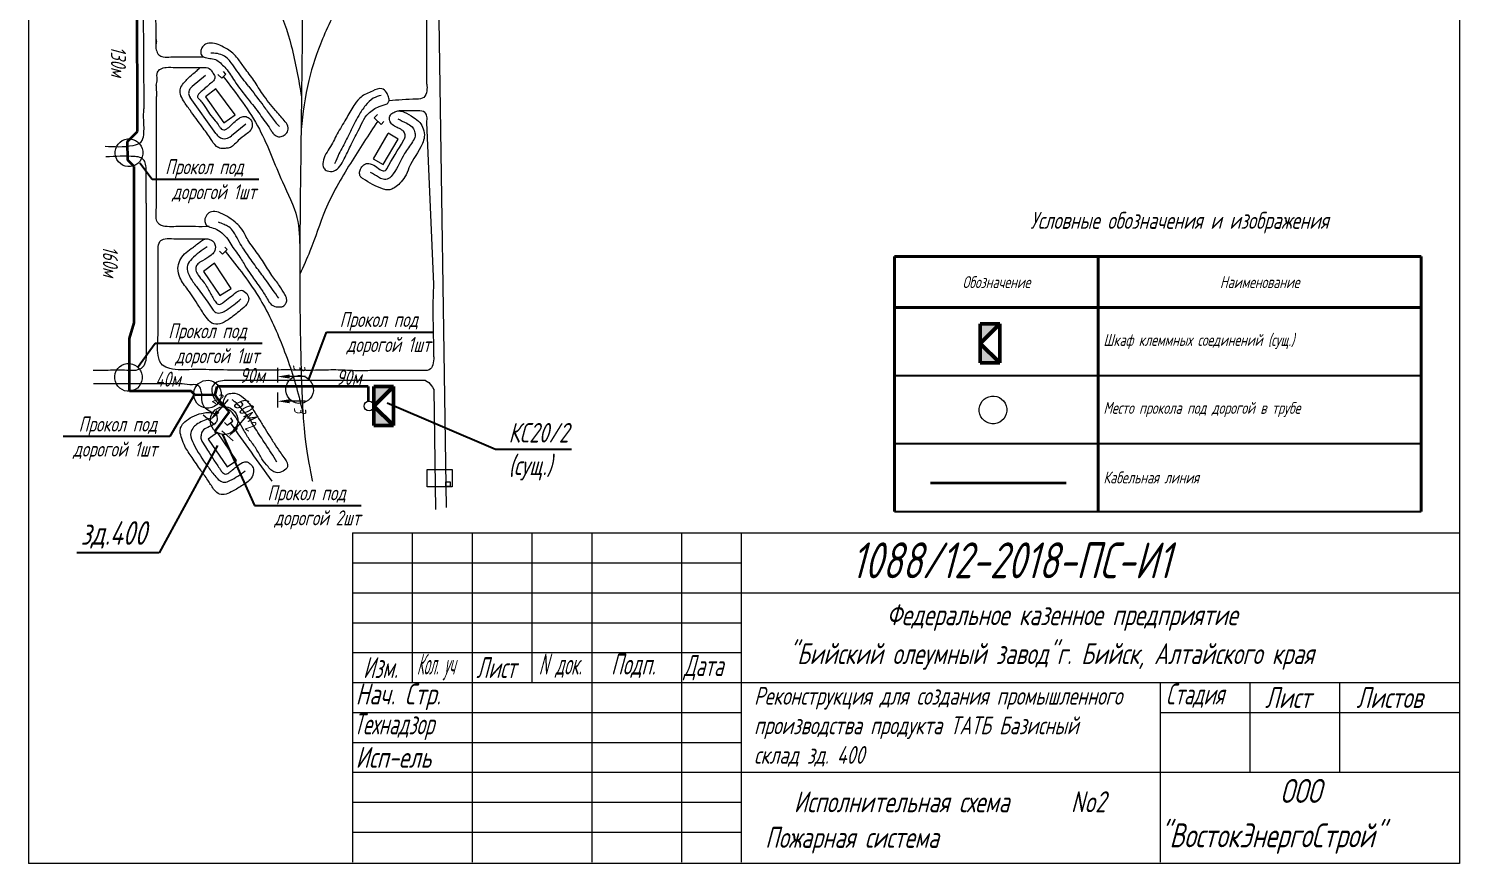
# Model space of a CAD drawing. Header units: millimetres. Extents: x 13096 to 18634, y -492 to 9335.
# Drawn here: x 13108 to 14076, y 6451 to 7016 of the extents above; entities that cross this region are included whole.
import ezdxf
from ezdxf import colors
from ezdxf.entities.mleader import LeaderData, LeaderLine
from ezdxf.math import Vec2, Vec3

# ---------------------------------------------------------------- set-up
doc = ezdxf.new("R2010")
doc.units = ezdxf.units.MM
for name, color, linetype, lineweight in [('ИИ_ОФОРМЛЕНИЕ_025', 7, 'Continuous', 25), ('Линия выноска', 137, 'Continuous', 20), ('Линия связи (Вновь)', 3, 'Continuous', 60), ('Рамка толстая', 7, 'Continuous', 60), ('Строительный', 251, 'Continuous', 13), ('ТаБлица', 253, 'Continuous', 25), ('текст', 7, 'Continuous', 25), ('Щиты пульты (Вновь)', 5, 'Continuous', 50), ('Элемент эл. схем', 7, 'Continuous', 35)]:
    doc.layers.add(name, color=color, linetype=linetype, lineweight=lineweight)
doc.styles.add('Simplex', font='simplex.shx', dxfattribs={"width": 0.7, "oblique": 15})
doc.styles.get("Standard").update_dxf_attribs({"font": 'arial.ttf'})

# ---------------------------------------------------------------- blocks, each defined once
blk = doc.blocks.new('*T212')
at = {"layer": 'ТаБлица', "color": 0, "linetype": 'ByBlock', "lineweight": 40, "transparency": 16777216}
for p, q in [((0, 0), (356.5, 0)), ((0, 0), (0, -172.5)), ((138, 0), (138, -172.5)), ((356.5, 0), (356.5, -172.5)), ((0, -34.5), (356.5, -34.5))]:
    blk.add_line(p, q, dxfattribs=at)
at = {"layer": 'ТаБлица', "color": 5, "linetype": 'ByBlock', "lineweight": 25, "transparency": 16777216}
for p, q in [((0, -80.5), (356.5, -80.5)), ((0, -126.5), (356.5, -126.5)), ((0, -172.5), (356.5, -172.5))]:
    blk.add_line(p, q, dxfattribs=at)
at = {"layer": 'ТаБлица', "color": 2, "lineweight": 20, "transparency": 16777216, "char_height": 8.05, "style": 'Simplex'}
for s, insert, width, attachment_point in [('{\\C256;\\c0;Обозначение}', (69, -17.25), 138, 5), ('{\\C256;\\c0;Наименование}', (247.25, -17.25), 218.5, 5), ('{\\C256;\\c0;Шкаф клеммных соединений (сущ.)}', (141.45, -57.5), 211.6, 4), ('{\\C256;\\c0;Место прокола под дорогой в трубе}', (141.45, -103.5), 211.6, 4), ('{\\C256;\\c0;Кабельная линия}', (141.45, -149.5), 211.6, 4)]:
    blk.add_mtext(s, dxfattribs=dict(at, insert=insert, width=width, attachment_point=attachment_point))
blk = doc.blocks.new('A$C4BB167BF')
at = {"layer": 'Щиты пульты (Вновь)', "true_color": 0xc7c8ca}
h = blk.add_hatch(color=9, dxfattribs=at)
h.paths.add_polyline_path([(0, 3), (0, 0), (3, 3)])
h.paths.add_polyline_path([(6, 3), (3, 3), (6, 0)])
at = {"layer": 'Щиты пульты (Вновь)', "color": 252, "true_color": 0x939598}
for p, q in [((0, 3), (0, 0)), ((6, 3), (0, 3)), ((0, 0), (3, 3)), ((3, 3), (6, 0)), ((6, 0), (6, 3)), ((0, 0), (6, 0))]:
    blk.add_line(p, q, dxfattribs=at)
blk = doc.blocks.new('_None')

msp = doc.modelspace()

# ---------------------------------------------------------------- linework, layer by layer
at = {"color": 18, "lineweight": 20, "true_color": 0x000000}
for p, q in [((13376.1994, 6778.19301), (13378.58927, 6777.02006)), ((13378.58927, 6777.02006), (13380.40436, 6774.60241)), ((13380.40436, 6774.60241), (13381.05025, 6773.64931)), ((13381.05025, 6773.64931), (13381.84685, 6772.10624)), ((13326.77863, 6675.02352), (14076.02863, 6675.02352)), ((13326.77863, 6675.02352), (13326.77863, 6452.27352)), ((13367.27863, 6675.02352), (13367.27863, 6573.77352)), ((13407.77863, 6675.02352), (13407.77863, 6452.27352)), ((13448.27863, 6675.02352), (13448.27863, 6573.77352)), ((13488.77863, 6675.02352), (13488.77863, 6452.27352)), ((13549.52863, 6675.02352), (13549.52863, 6452.27352)), ((13590.02863, 6675.02352), (13590.02863, 6452.27352)), ((13326.77863, 6654.77352), (13590.02863, 6654.77352)), ((13326.77863, 6634.52352), (13590.02863, 6634.52352)), ((13590.02863, 6634.52352), (14076.02863, 6634.52352)), ((13326.77863, 6614.27352), (13590.02863, 6614.27352)), ((13326.77863, 6594.02352), (13590.02863, 6594.02352)), ((13326.77863, 6573.77352), (14076.02863, 6573.77352)), ((13873.52863, 6573.77352), (13873.52863, 6452.27352)), ((13934.27863, 6573.77352), (13934.27863, 6513.02352)), ((13995.02863, 6573.77352), (13995.02863, 6513.02352)), ((13326.77863, 6553.52352), (13590.02863, 6553.52352)), ((13873.52863, 6553.52352), (14076.02863, 6553.52352)), ((13326.77863, 6533.27352), (13590.02863, 6533.27352)), ((13326.77863, 6513.02352), (13590.02863, 6513.02352)), ((13590.02863, 6513.02352), (14076.02863, 6513.02352)), ((13326.77863, 6492.77352), (13590.02863, 6492.77352)), ((13326.77863, 6472.52352), (13590.02863, 6472.52352))]:
    msp.add_line(p, q, dxfattribs=at)
for points in [[(13377.32543, 6717.91665), (13394.3708, 6717.91665), (13394.3708, 6706.24604), (13377.26825, 6706.24604)], [(13389.98043, 6709.67242), (13393.04653, 6709.67242), (13393.04653, 6706.58931), (13389.98043, 6706.58931)]]:
    msp.add_lwpolyline(points, close=True, dxfattribs=at)
for centre in [(13175.51898, 6932.44846), (13175.14055, 6780.38097), (13291.01751, 6772.17116), (13228.64151, 6769.00409), (13239.90114, 6751.14118), (13760.44272, 6758.32047)]:
    msp.add_ellipse(centre, major_axis=(1.01119, -9.36317), ratio=0.990291513, start_param=-7.853981634, end_param=-1.570796327, dxfattribs=at)
at = {"layer": 'Линия связи (Вновь)', "color": 18, "lineweight": 35, "true_color": 0x000000}
for p, q in [((13181.2807, 6946.88449), (13181.10064, 7039.03658)), ((13174.57985, 6939.97103), (13181.2807, 6946.88449)), ((13174.60814, 6927.35092), (13174.57985, 6939.97103)), ((13179.0648, 6923.23521), (13174.60814, 6927.35092)), ((13179.02243, 6817.34476), (13179.0648, 6923.23521)), ((13175.91781, 6806.6743), (13179.02243, 6817.34476)), ((13175.95285, 6771.09847), (13175.91648, 6806.71473)), ((13217.6472, 6771.11918), (13175.95285, 6771.09847)), ((13220.34137, 6768.40236), (13217.6472, 6771.11918)), ((13233.93946, 6768.57762), (13235.12894, 6774.09114)), ((13337.5019, 6774.09114), (13235.12894, 6774.09114)), ((13337.5019, 6774.09114), (13337.5019, 6764.26053)), ((13233.93946, 6768.57762), (13220.34137, 6768.40236)), ((13236.62011, 6764.40625), (13233.93946, 6768.57762)), ((13243.62692, 6756.94927), (13236.62011, 6764.40625)), ((13233.87919, 6744.04033), (13243.62692, 6756.94927)), ((13234.84812, 6742.58198), (13233.87919, 6744.04033)), ((13718.04203, 6708.95635), (13810.04203, 6708.95635))]:
    msp.add_line(p, q, dxfattribs=at)
at = {"layer": 'Рамка толстая', "color": 18, "lineweight": 20, "true_color": 0x000000}
for p, q in [((13107.54952, 7784.47018), (13107.54952, 6451.34518)), ((14076.17452, 7784.47018), (14076.17452, 6451.34518)), ((14076.17452, 6451.34518), (13107.54952, 6451.34518))]:
    msp.add_line(p, q, dxfattribs=at)
at = {"layer": 'Строительный', "color": 18, "lineweight": 20, "true_color": 0x000000}
for p, q in [((13375.69819, 7672.51792), (13390.2393, 6692.22276)), ((13192.6868, 7104.9233), (13193.6955, 7003.60239)), ((13377.13849, 6978.93807), (13377.13849, 7072.52653)), ((13184.99303, 7030.69911), (13185.46865, 6962.09245)), ((13227.2714, 6984.8135), (13218.17158, 6977.35869)), ((13235.74301, 6985.36025), (13238.2486, 6982.85467)), ((13238.2486, 6982.85467), (13241.14109, 6985.74716)), ((13241.14109, 6985.74716), (13239.50428, 6987.38396)), ((13193.94949, 6978.09034), (13194.02582, 6970.42255)), ((13194.02582, 6895.26525), (13194.02582, 6970.42255)), ((13234.26123, 6945.55154), (13216.89749, 6969.94777)), ((13341.55893, 6956.14785), (13343.75717, 6958.40076)), ((13346.21527, 6951.60451), (13341.55893, 6956.14785)), ((13254.69979, 6951.86921), (13244.97923, 6943.93055)), ((13348.1085, 6953.54483), (13346.21527, 6951.60451)), ((13381.88481, 6843.53487), (13377.13849, 6953.01756)), ((13187.04088, 6898.37256), (13187.04088, 6922.63916)), ((13187.04088, 6898.37256), (13187.04088, 6801.34994)), ((13241.86899, 6867.02557), (13240.34558, 6868.54897)), ((13195.25526, 6809.04557), (13195.25526, 6863.79525)), ((13238.71624, 6863.87282), (13236.83097, 6865.75809)), ((13241.86899, 6867.02557), (13238.71624, 6863.87282)), ((13151.56289, 6776.1214), (13211.53267, 6776.1214)), ((13376.1994, 6778.19301), (13243.50774, 6778.19301)), ((13381.88481, 6772.41779), (13383.08582, 6691.03638)), ((13245.70132, 6750.64661), (13244.50075, 6752.94738)), ((13240.11368, 6749.86575), (13241.93653, 6748.04289)), ((13241.93653, 6748.04289), (13245.70132, 6750.64661))]:
    msp.add_line(p, q, dxfattribs=at)
for points in [[(13234.30406, 6975.82762), (13227.39442, 6970.40998), (13239.81428, 6952.67161), (13247.33617, 6958.08924), (13234.30406, 6975.82762)], [(13350.79434, 6945.38215), (13340.78292, 6928.37997), (13347.55796, 6924.39061), (13357.72211, 6941.65217), (13350.94708, 6945.64153)], [(13233.39032, 6857.58784), (13226.02207, 6852.16375), (13237.03565, 6835.73649), (13244.63658, 6840.61818), (13233.39032, 6857.58784)], [(13235.46284, 6742.99054), (13228.99508, 6738.50328), (13242.01855, 6719.73175), (13248.30631, 6724.09413), (13235.46284, 6742.99054)]]:
    msp.add_lwpolyline(points, dxfattribs=at)
msp.add_open_spline([(13318.61153, 7721.69182), (13309.22449, 7707.51212), (13318.61153, 7721.69182), (13282.31215, 7655.90761), (13286.09414, 7523.03025), (13282.30653, 7350.85048), (13294.26821, 7152.79988), (13292.35405, 6958.96678), (13290.2213, 6825.03191), (13293.80783, 6738.07002), (13299.68338, 6710.03052), (13299.68338, 6710.03052), (13299.68338, 6710.03052), (13299.68338, 6710.03052), (13299.68338, 6710.03052), (13299.68338, 6710.03052), (13299.68338, 6710.03052), (13299.68338, 6710.03052), (13299.68338, 6710.03052)], degree=3, knots=[0, 0, 0, 0, 25.836333109, 49.871244762, 76.873917157, 116.334767859, 166.936096042, 211.721259242, 248.246118291, 257.850777941, 271.152471293, 282.284588503, 290.662390358, 305.749777897, 312.760031631, 324.633986925, 330.142951601, 332.123990533, 332.123990533, 332.123990533, 332.123990533], dxfattribs=at)
for points in [[(13233.23795, 7101.83216), (13255.96729, 7070.18743), (13275.21166, 7034.24678), (13285.34625, 7004.84439), (13292.31241, 6970.32617)], [(13341.92925, 7070.77252), (13321.35292, 7039.75688), (13306.55241, 7009.46253), (13297.1667, 6981.33207), (13292.03222, 6948.15836)], [(13193.82626, 7009.11039), (13194.00974, 7008.26957), (13193.70395, 7005.83067), (13193.98396, 7002.10579), (13195.715, 6998.68104), (13198.55568, 6997.35073), (13203.92635, 6997.35073)], [(13271.1604, 6948.42492), (13264.20066, 6958.2994), (13255.97053, 6968.96715), (13247.05882, 6980.81715), (13241.09334, 6989.52769), (13238.09558, 6992.52545), (13234.92969, 6995.08066), (13231.15607, 6996.16071), (13227.17174, 6996.88732), (13224.79593, 6998.31735), (13224.06863, 7001.06583), (13224.79593, 7003.40362), (13227.29729, 7005.90498), (13232.13307, 7006.57087), (13236.93956, 7005.3072), (13242.11265, 7002.52069), (13245.78076, 6999.89857), (13249.18047, 6996.18724), (13253.74458, 6989.93265), (13260.1195, 6981.28915), (13266.00609, 6972.1502), (13274.71979, 6961.12386), (13280.52961, 6954.3189), (13283.08261, 6950.37443), (13282.76718, 6946.5538), (13280.64076, 6944.42737), (13277.63069, 6943.27271), (13274.47084, 6944.30417), (13272.46172, 6946.35987), (13271.1604, 6948.42492)], [(13203.92635, 6997.35073), (13212.73327, 6997.37744), (13219.30151, 6997.37744), (13223.75853, 6997.37744), (13225.96895, 6997.37744)], [(13256.59392, 6977.2725), (13248.59558, 6987.93006), (13244.70644, 6993.35379), (13242.14614, 6996.31202), (13237.6847, 6998.92022), (13232.93277, 6999.85028), (13231.01534, 6999.85028)], [(13193.94949, 6978.09034), (13194.5376, 6982.2089), (13194.80186, 6987.05245), (13196.87027, 6989.12087), (13200.6853, 6990.18112), (13206.99031, 6990.18112)], [(13206.99031, 6990.18112), (13216.52837, 6990.20783), (13222.6319, 6990.20783), (13226.76926, 6990.20783), (13230.59989, 6988.92052), (13232.1892, 6986.68131), (13233.53784, 6984.18911), (13233.13033, 6981.70563), (13230.91055, 6979.48585), (13227.58799, 6976.67624), (13224.96136, 6974.41483), (13222.98211, 6972.62501), (13222.06926, 6971.28575), (13221.85813, 6970.16414), (13222.40572, 6969.40665), (13226.8484, 6963.72073), (13230.11936, 6958.76505), (13233.83603, 6954.11139), (13236.41849, 6950.62805), (13237.57068, 6948.98526), (13238.85566, 6948.17856), (13240.47927, 6947.97906), (13241.37355, 6948.43011), (13243.01172, 6949.64814), (13245.70869, 6952.23902), (13249.24912, 6955.13137), (13251.44958, 6956.61916), (13253.98343, 6957.01886), (13256.78401, 6955.86416), (13258.6854, 6953.3327), (13258.81489, 6950.03052), (13257.78644, 6947.71861), (13254.75768, 6944.93669), (13249.45451, 6940.70018), (13246.11325, 6937.35891), (13243.40051, 6935.82762), (13240.67534, 6935.39333), (13237.58384, 6935.39333), (13234.84138, 6936.76326), (13230.62857, 6942.1195), (13225.08244, 6949.97508), (13216.85068, 6961.19293), (13212.45955, 6967.51834), (13210.29125, 6972.18994), (13210.29125, 6975.85028), (13212.4507, 6979.47139), (13214.6523, 6982.04313)], [(13214.6523, 6982.04313), (13218.77835, 6985.81582), (13221.66124, 6988.22086), (13223.6813, 6990.24092)], [(13239.31862, 6984.00078), (13263.75606, 6948.37984), (13279.38002, 6912.7589), (13289.19925, 6888.50728), (13291.1619, 6866.67296)], [(13218.17158, 6977.35869), (13216.678, 6975.4345), (13215.9028, 6972.54513), (13216.89749, 6969.94777)], [(13256.59392, 6977.2725), (13265.40001, 6965.70055), (13270.37907, 6958.8312), (13275.91136, 6951.72499), (13277.41231, 6950.22404)], [(13350.26484, 6965.62778), (13344.8953, 6963.74273), (13337.57999, 6959.05721), (13330.72896, 6947.36082), (13325.37484, 6936.84088), (13321.26648, 6928.26884), (13314.0102, 6920.06665), (13309.77213, 6920.20602), (13307.3751, 6922.09264), (13306.87273, 6926.30894), (13311.83795, 6936.61141), (13317.1464, 6946.43261), (13323.10669, 6956.46936), (13328.4567, 6965.4305), (13332.62204, 6970.16486), (13340.293, 6974.18339), (13346.72238, 6975.82811), (13349.89114, 6973.33408), (13351.13797, 6970.26233), (13351.49582, 6967.25901), (13350.26484, 6965.62778)], [(13377.13849, 6978.93807), (13377.13849, 6974.30884), (13375.0778, 6969.87642), (13370.04964, 6968.76832), (13351.59138, 6967.66454)], [(13346.28072, 6971.31645), (13340.83022, 6969.32553), (13335.64638, 6964.50381), (13330.99924, 6957.74455), (13327.92559, 6951.94151), (13322.81787, 6941.54268), (13317.66534, 6931.65126), (13314.70847, 6925.02765)], [(13159.33514, 6936.85302), (13178.28644, 6937.45486), (13183.71707, 6939.7634), (13185.46865, 6944.68506), (13185.46865, 6954.5459), (13185.46865, 6962.09245)], [(13358.32675, 6960.88447), (13355.43954, 6960.10763), (13352.87586, 6958.47363), (13351.79779, 6955.94898), (13351.989, 6953.96226), (13353.76125, 6951.51718), (13360.30523, 6947.80055), (13362.06969, 6945.95267), (13362.39115, 6943.25479), (13361.31705, 6940.77651), (13349.98622, 6921.56397), (13349.10805, 6920.44822), (13347.48927, 6920.25534), (13343.36516, 6922.61605), (13338.85766, 6925.02163), (13336.8182, 6925.24275), (13334.49664, 6924.1926), (13332.28477, 6921.38234), (13331.61381, 6918.42599), (13332.42374, 6916.04718), (13333.99508, 6914.81042), (13347.2045, 6907.9802), (13350.06883, 6907.29027), (13352.74486, 6907.60912), (13355.558, 6908.96381), (13358.91197, 6911.79291), (13362.28991, 6916.0847), (13365.05357, 6922.3475), (13374.15236, 6938.69507), (13375.42319, 6943.27125), (13374.68732, 6948.60992), (13372.40619, 6952.90256), (13368.00523, 6956.36642), (13361.82793, 6960.008), (13358.32675, 6960.88447)], [(13357.48651, 6955.46968), (13363.54817, 6952.36758), (13367.1178, 6950.06596), (13368.81195, 6946.74277), (13369.17326, 6943.71037), (13367.40971, 6939.80891), (13362.12774, 6931.88062), (13354.45969, 6918.1182), (13351.20367, 6914.93291), (13347.49813, 6914.49139), (13344.3497, 6916.0032), (13338.95246, 6919.1147)], [(13377.13849, 6953.01756), (13377.13849, 6957.07338), (13375.84656, 6959.71463), (13371.07744, 6960.854), (13358.48063, 6960.854)], [(13234.26123, 6945.55154), (13236.47078, 6943.2675), (13241.15387, 6942.03686), (13244.97923, 6943.93055)], [(13343.8871, 6953.87618), (13325.3746, 6925.18163), (13308.37858, 6893.52647), (13298.01426, 6865.84729), (13291.13188, 6850.31893)], [(13187.04088, 6922.63916), (13186.16287, 6926.56579), (13183.81546, 6928.91321), (13179.57501, 6929.8566), (13159.85535, 6929.57736)], [(13229.82555, 6882.41335), (13220.43331, 6882.41335), (13207.23838, 6882.41335), (13201.44277, 6882.41335), (13198.11625, 6882.8793), (13195.66986, 6884.29227), (13194.40846, 6886.12532), (13193.87293, 6890.02054), (13194.02582, 6895.26525)], [(13279.07726, 6828.19875), (13275.14913, 6828.19875), (13271.77905, 6829.82009), (13269.06975, 6833.5831), (13265.03885, 6839.98684), (13259.07793, 6848.45837), (13255.04703, 6854.39998), (13250.54627, 6861.74787), (13244.38787, 6870.62159), (13241.54643, 6874.97876), (13238.36502, 6878.16016), (13233.58852, 6881.13528), (13229.24136, 6882.58508), (13227.55521, 6883.8846), (13226.81533, 6886.6027), (13228.25362, 6890.35132), (13231.33437, 6892.52425), (13236.0701, 6892.14657), (13241.68011, 6889.48979), (13247.41765, 6885.41133), (13250.86506, 6882.08616), (13254.41813, 6876.39317), (13256.5674, 6872.4262), (13259.95528, 6867.73134), (13266.57559, 6858.33863), (13272.28567, 6849.33205), (13277.45873, 6842.31862), (13280.96713, 6836.59088), (13282.21738, 6833.42571), (13281.95533, 6830.94118), (13280.86316, 6829.34164), (13279.73097, 6828.3842), (13279.07726, 6828.19875)], [(13276.85321, 6833.96002), (13268.58996, 6845.65523), (13262.31524, 6854.16192), (13255.63461, 6863.54637), (13249.38272, 6873.43539), (13246.3039, 6878.97116), (13243.06607, 6882.20899), (13239.82534, 6883.84962), (13236.1026, 6885.49189)], [(13195.25526, 6863.79525), (13195.25526, 6867.63428), (13196.45166, 6872.30495), (13199.92257, 6874.21568), (13205.80187, 6874.21568), (13217.01284, 6874.21568), (13223.37675, 6874.21568), (13228.09214, 6874.17606)], [(13223.40715, 6872.0029), (13217.65389, 6867.53989), (13213.13669, 6863.99193), (13209.91004, 6859.39352), (13208.62445, 6854.20539), (13209.9531, 6847.94779), (13215.38598, 6839.69239), (13222.83012, 6828.60239), (13227.70216, 6821.07819), (13231.5996, 6817.18075), (13236.95589, 6816.64208), (13242.67106, 6819.43944), (13251.08843, 6825.85405), (13255.22709, 6829.99271), (13256.57339, 6833.66613), (13255.21192, 6837.09001), (13251.64395, 6839.34135), (13248.16128, 6838.08318), (13243.84815, 6834.59786), (13239.14952, 6831.08424), (13237.49878, 6829.85387), (13235.81442, 6829.85387), (13233.76724, 6831.90543), (13230.06009, 6838.43272), (13225.80723, 6845.21905), (13222.31448, 6849.60113), (13220.82409, 6853.03994), (13220.82409, 6854.86712), (13222.07239, 6857.15833), (13225.23773, 6859.31705), (13231.07327, 6863.06911), (13233.23216, 6865.228), (13233.82061, 6869.61634), (13232.65169, 6872.19763), (13230.02074, 6873.81346), (13227.82285, 6874.17023), (13225.87201, 6873.65978), (13223.40715, 6872.0029)], [(13228.35271, 6868.79851), (13218.00151, 6860.55906), (13215.09236, 6856.20094), (13215.09236, 6852.46356), (13216.62749, 6848.52169), (13221.19078, 6841.83822), (13228.43579, 6831.87611), (13232.04239, 6826.50964), (13234.30553, 6824.2465), (13238.17903, 6824.2465), (13241.46014, 6825.89349), (13251.23478, 6833.51223)], [(13240.55763, 6865.7142), (13264.45433, 6832.95673), (13279.22492, 6802.07087), (13290.62218, 6766.99872), (13293.44561, 6755.11906)], [(13381.88481, 6794.32111), (13381.67452, 6812.13479), (13381.43245, 6825.57254), (13381.88481, 6843.53487)], [(13187.04088, 6801.34994), (13187.20665, 6795.29357), (13186.84094, 6791.8602), (13184.68314, 6787.29805), (13180.09999, 6785.12619), (13174.11818, 6785.12619), (13161.39204, 6785.12619), (13151.28801, 6785.12619)], [(13381.88481, 6794.32111), (13378.82132, 6785.49376), (13375.53074, 6784.96069), (13367.15353, 6785.13875), (13359.84575, 6784.96069), (13350.04264, 6785.13875), (13341.48715, 6784.99486), (13329.89126, 6784.87709), (13317.184, 6785.34309), (13303.99335, 6785.22658), (13295.31043, 6785.11008), (13286.65856, 6785.34309), (13273.65151, 6785.34309), (13258.01979, 6785.34309), (13236.79037, 6785.4305), (13218.21132, 6785.64738), (13203.06018, 6786.41701), (13198.21062, 6788.72035), (13195.25526, 6795.15341), (13194.85359, 6802.61841), (13195.25526, 6809.04557)], [(13211.53267, 6776.1214), (13218.39962, 6775.65041), (13222.0664, 6775.19774), (13223.96374, 6772.04641), (13224.60746, 6768.47426), (13225.17584, 6762.46515), (13232.15663, 6756.35416)], [(13243.50774, 6778.19301), (13239.99136, 6778.19301), (13234.94021, 6777.08393), (13231.90527, 6774.04899), (13231.90527, 6769.76953), (13233.52135, 6765.57366), (13240.64846, 6759.89802)], [(13239.3829, 6763.10611), (13240.13255, 6760.81939), (13243.6948, 6758.05684), (13246.0126, 6755.73904), (13249.38963, 6750.91044), (13252.78362, 6745.42171), (13256.94359, 6738.51761), (13261.62739, 6732.016), (13265.44453, 6725.33193), (13269.63654, 6719.93578), (13272.30396, 6717.26837), (13275.15515, 6715.95892), (13279.85952, 6716.86275), (13282.7983, 6719.80153), (13281.08085, 6725.17802), (13278.41473, 6728.8797), (13274.49472, 6734.71869), (13270.48422, 6740.91765), (13266.6748, 6747.06592), (13262.76791, 6753.35158), (13259.19581, 6759.28029), (13256.0519, 6763.68392), (13253.12221, 6766.61361), (13247.05968, 6769.62443), (13243.65704, 6769.35778), (13242.14443, 6768.90933), (13241.01975, 6767.6097), (13240.09913, 6766.1021), (13239.6828, 6764.85444), (13239.3829, 6763.10611)], [(13275.6344, 6722.98495), (13267.89608, 6735.30972), (13261.16087, 6745.63159), (13255.76884, 6754.38598), (13251.23063, 6759.79736), (13247.18677, 6763.76163), (13245.31001, 6765.27712)], [(13232.15663, 6756.35416), (13230.07204, 6756.55909), (13228.56764, 6756.55909), (13224.70415, 6756.01262), (13218.34296, 6753.69827), (13213.33591, 6750.21841), (13210.71693, 6746.99548), (13210.14423, 6743.95878), (13211.26422, 6738.96661), (13213.34999, 6733.78252), (13218.21455, 6726.11455), (13224.07615, 6717.57021), (13228.80328, 6710.88708), (13232.82764, 6704.80207), (13235.87908, 6701.75063), (13239.90344, 6701.1535), (13244.75379, 6702.80676), (13251.66903, 6706.91539), (13258.29328, 6712.04961), (13259.83192, 6716.37104), (13259.19185, 6719.8481), (13257.43099, 6721.9472), (13255.43315, 6723.2024), (13252.42856, 6722.68802), (13247.9693, 6719.64826), (13244.90295, 6717.20057), (13243.00444, 6715.79407), (13241.71437, 6715.06559), (13240.19994, 6715.06559), (13238.82184, 6715.98628), (13237.24265, 6718.02288), (13232.97447, 6724.43799), (13228.70781, 6731.13094), (13225.65221, 6735.8089), (13224.28171, 6738.62072), (13224.28171, 6741.04066), (13225.19397, 6743.93203), (13228.81552, 6746.4925), (13233.62852, 6748.9753), (13235.20495, 6751.62604), (13235.04347, 6753.73051), (13234.60727, 6754.97124), (13233.15604, 6755.9443), (13232.15663, 6756.35416)], [(13229.71486, 6752.43729), (13221.15302, 6748.39865), (13218.62127, 6745.86689), (13217.24246, 6741.65044), (13219.11112, 6735.51064), (13228.62898, 6720.2883), (13233.51717, 6713.89527), (13236.93979, 6710.47265), (13240.22665, 6709.39898), (13243.84046, 6710.45719), (13254.24571, 6717.11773)], [(13243.98664, 6749.51247), (13272.23875, 6710.03052)]]:
    msp.add_spline(points, degree=3, dxfattribs=at)
at = {"layer": 'Щиты пульты (Вновь)', "color": 18, "lineweight": 20, "true_color": 0x000000}
msp.add_circle((13337.99906, 6760.99061), 3.3075, dxfattribs=at)
at = {"layer": 'Элемент эл. схем', "color": 18, "lineweight": 20, "true_color": 0x000000}
for p, q in [((13276.00746, 6786.92542), (13276.02247, 6776.80216)), ((13295.03385, 6780.95536), (13284.26635, 6780.93939)), ((13242.746, 6765.46811), (13235.6923, 6757.33272)), ((13276.03226, 6770.20217), (13276.04727, 6760.07891)), ((13295.05865, 6764.23211), (13284.29115, 6764.21614)), ((13225.7558, 6755.02885), (13233.40443, 6748.39718)), ((13255.38126, 6754.51284), (13248.32756, 6746.37745)), ((13238.39106, 6744.07358), (13246.03969, 6737.44191))]:
    msp.add_line(p, q, dxfattribs=at)
for points in [[(13284.26431, 6782.31439), (13284.26839, 6779.56439), (13276.01636, 6780.92716)], [(13284.28911, 6765.59114), (13284.29319, 6762.84114), (13276.04116, 6764.20391)], [(13234.65342, 6758.23347), (13236.73118, 6756.43197), (13230.28779, 6751.09944)], [(13247.28868, 6747.2782), (13249.36644, 6745.4767), (13242.92305, 6740.14416)]]:
    msp.add_solid(points, dxfattribs=at)

# ---------------------------------------------------------------- block references
msp.add_blockref('*T212', (13693.74151, 6862.11295))
at = {"color": 18, "lineweight": 20, "true_color": 0x000000, "xscale": 4.41, "yscale": 4.41, "zscale": 4.41, "rotation": 90}
for p in [(13765.0332, 6790.14014), (13354.53643, 6747.76081)]:
    msp.add_blockref('A$C4BB167BF', p, dxfattribs=at)

# ---------------------------------------------------------------- texts
at = {"color": 18, "lineweight": 20, "true_color": 0x000000, "style": 'Simplex', "oblique": 15}
for s, height, width, p in [('1088/12-2018-ПС-И1', 24.3, 0.7, (13664.53304, 6644.35923)), ('Федеральное казенное предприятие', 14.175, 0.7, (13688.37915, 6612.58602)), ('"Бийский олеумный завод"г. Бийск, Алтайского края', 14.175, 0.7, (13621.90809, 6586.26102)), ('Изм.', 14.175, 0.6, (13333.97819, 6576.81102)), ('Кол. уч', 14.175, 0.4, (13370.33257, 6579.17352)), ('Лист', 14.175, 0.6, (13410.653, 6576.81102)), ('N', 14.175, 0.5, (13452.85054, 6579.17352)), ('док.', 14.175, 0.5, (13464.12459, 6579.17352)), ('Подп.', 14.175, 0.6, (13501.85069, 6579.17352)), ('Дата', 14.175, 0.6, (13551.0543, 6578.16102)), ('Нач. Стр.', 14.175, 0.7, (13328.93863, 6558.92352)), ('Стадия', 14.175, 0.6, (13877.4804, 6558.92352)), ('Лист', 14.175, 0.7, (13944.57238, 6556.56102)), ('Листов', 14.175, 0.7, (14006.42011, 6556.56102)), ('Технадзор', 14.175, 0.6, (13327.58863, 6538.67352)), ('Исп-ель', 14.175, 0.7, (13328.93863, 6516.06102)), ('Исполнительная схема ', 14.175, 0.7, (13625.61459, 6485.94239)), ('No2', 14.175, 0.7, (13813.19709, 6485.94239)), ('ООО', 16.2, 0.7, (13954.78824, 6492.29137)), ('"ВостокЭнергоСтрой"', 16.2, 0.7, (13873.1345, 6462.20566)), ('Пожарная система', 14.175, 0.7, (13606.19014, 6461.86188))]:
    msp.add_text(s, height=height, dxfattribs=dict(at, width=width)).set_placement(p)
at = {"layer": 'ИИ_ОФОРМЛЕНИЕ_025', "color": 18, "lineweight": 20, "true_color": 0x000000, "insert": (13598.68912, 6570.77581), "char_height": 12, "attachment_point": 1}
msp.add_mtext_dynamic_manual_height_columns('{\\Fsimplex|c204;\\Q15;\\W0.7;Реконструкция для создания промышленного производства продукта ТАТБ Базисный склад зд. 400}', width=276.2589272, gutter_width=12.5, heights=[0], dxfattribs=at)
at = {"layer": 'ТаБлица', "color": 18, "lineweight": 20, "true_color": 0x000000, "char_height": 10.164, "width": 275.88, "attachment_point": 5, "style": 'Simplex'}
for s, insert, rotation in [('130м', (13168.37887, 6994.28341), 270), ('160м', (13162.92375, 6858.92688), 270), ('60м', (13254.64898, 6759.22963), 312.01622166)]:
    msp.add_mtext(s, dxfattribs=dict(at, insert=insert, rotation=rotation))
at = {"layer": 'ТаБлица', "color": 18, "lineweight": 20, "true_color": 0x000000, "attachment_point": 5, "style": 'Simplex'}
for s, insert, char_height, width in [('Условные обозначения и изображения', (13886.62985, 6885.11478), 11.5, 425.2362496), ('40м', (13201.84297, 6779.17271), 10.164, 275.88), ('90м', (13258.86597, 6781.69825), 10.164, 275.88), ('90м', (13324.33575, 6780.35604), 10.164, 275.88)]:
    msp.add_mtext(s, dxfattribs=dict(at, insert=insert, char_height=char_height, width=width))
at = {"layer": 'текст', "color": 18, "lineweight": 20, "true_color": 0x000000, "char_height": 11.55, "attachment_point": 5, "style": 'Simplex'}
for s, insert, rotation in [('{\\H0.7x;3}', (13290.72237, 6787.40848), 277.50996044), ('{\\H0.7x;2}', (13235.04738, 6766.44937), 326.4984166), ('{\\H0.7x;3}', (13291.29037, 6758.40811), 277.50996044), ('{\\H0.7x;2}', (13257.30313, 6747.84761), 326.4984166)]:
    msp.add_mtext_dynamic_manual_height_columns(s, width=8.7102084, gutter_width=15, heights=[0], dxfattribs=dict(at, insert=insert, rotation=rotation))

# ---------------------------------------------------------------- leaders
at = {"layer": 'Линия выноска', "color": 18, "lineweight": 20, "true_color": 0x000000}
ml = msp.add_multileader_mtext('Standard', dxfattribs=at)
ml.set_content('{\\C256;\\c0;Прокол под^J дорогой 1шт}', color=2, style='Simplex')
ml.set_leader_properties()
ml.set_arrow_properties(name='NONE')
ml.build(insert=Vec2(0, 0))
ml.multileader.update_dxf_attribs({"text_left_attachment_type": 6, "text_right_attachment_type": 6, "dogleg_length": 0, "arrow_head_size": 17.64})
ctx = ml.context
ctx.base_point, ctx.char_height, ctx.arrow_head_size, ctx.landing_gap_size, ctx.plane_origin = Vec3(13191.16717, 6914.50352), 10.164, 17.64, 8.82, Vec3(13346.25423, 6770.28881)
ctx.left_attachment, ctx.right_attachment = 6, 6
notes = []
notes.append((ctx, [(0, (1, 1, 0), (13191.16717, 6914.50352), (1, 0), 0, [(0, [(13182.91892, 6925.71121)], 0, [])])]))
ctx.mtext.insert, ctx.mtext.flow_direction = Vec3(13199.98717, 6928.05552), 5
ml = msp.add_multileader_mtext('Standard', dxfattribs=at)
ml.set_content('{\\C256;\\c0;Прокол под^J дорогой 1шт}', color=2, style='Simplex')
ml.set_leader_properties()
ml.set_arrow_properties(name='NONE')
ml.build(insert=Vec2(0, 0))
ml.multileader.update_dxf_attribs({"text_left_attachment_type": 6, "text_right_attachment_type": 6, "dogleg_length": 0, "arrow_head_size": 17.64})
ctx = ml.context
ctx.base_point, ctx.char_height, ctx.arrow_head_size, ctx.landing_gap_size, ctx.plane_origin = Vec3(13309.27819, 6811.08879), 10.164, 17.64, 8.82, Vec3(13444.91164, 6668.2622)
ctx.left_attachment, ctx.right_attachment = 6, 6
notes.append((ctx, [(0, (1, 1, 0), (13309.27819, 6811.08879), (1, 0), 0, [(0, [(13297.25508, 6778.83291)], 0, [])])]))
ctx.mtext.insert, ctx.mtext.flow_direction = Vec3(13318.09819, 6824.64079), 5
ml = msp.add_multileader_mtext('Standard', dxfattribs=at)
ml.set_content('{\\C256;\\c0;Прокол под^J дорогой 1шт}', color=2, style='Simplex')
ml.set_leader_properties()
ml.set_arrow_properties(name='NONE')
ml.build(insert=Vec2(0, 0))
ml.multileader.update_dxf_attribs({"text_left_attachment_type": 6, "text_right_attachment_type": 6, "dogleg_length": 0, "arrow_head_size": 17.64})
ctx = ml.context
ctx.base_point, ctx.char_height, ctx.arrow_head_size, ctx.landing_gap_size, ctx.plane_origin = Vec3(13193.2515, 6803.45413), 10.164, 17.64, 8.82, Vec3(13349.72806, 6657.85132)
ctx.left_attachment, ctx.right_attachment = 6, 6
notes.append((ctx, [(0, (1, 1, 0), (13193.2515, 6803.45413), (1, 0), 0, [(0, [(13181.22835, 6787.16161)], 0, [])])]))
ctx.mtext.insert, ctx.mtext.flow_direction = Vec3(13202.0715, 6817.00613), 5
ml = msp.add_multileader_mtext('Standard', dxfattribs=at)
ml.set_content('{\\C256;\\c0;Прокол под^J дорогой 1шт}', color=2, style='Simplex')
ml.set_leader_properties()
ml.set_arrow_properties(name='NONE')
ml.build(insert=Vec2(0, 0))
ml.multileader.update_dxf_attribs({"text_left_attachment_type": 6, "text_right_attachment_type": 6, "dogleg_length": 0, "arrow_head_size": 17.64})
ctx = ml.context
ctx.base_point, ctx.char_height, ctx.arrow_head_size, ctx.landing_gap_size, ctx.plane_origin = Vec3(13103.95821, 6740.29479), 10.164, 17.64, 8.82, Vec3(13268.77203, 6594.73855)
ctx.left_attachment, ctx.right_attachment, ctx.text_align_type = 6, 6, 2
notes.append((ctx, [(1, (1, 1, 0), (13203.24901, 6740.29479), (-1, 0), 0, [(0, [(13219.36924, 6768.00272)], 0, [])])]))
ctx.mtext.insert, ctx.mtext.alignment, ctx.mtext.flow_direction = Vec3(13194.42901, 6753.84679), 3, 5
ml = msp.add_multileader_mtext('Standard', dxfattribs=at)
ml.set_content('{\\C256;\\c0;КС20/2\\P(сущ.)}', color=2, style='Simplex')
ml.set_leader_properties()
ml.set_arrow_properties(name='NONE')
ml.build(insert=Vec2(0, 0))
ml.multileader.update_dxf_attribs({"text_left_attachment_type": 6, "text_right_attachment_type": 6, "dogleg_length": 0, "arrow_head_size": 17.64})
ctx = ml.context
ctx.base_point, ctx.char_height, ctx.arrow_head_size, ctx.landing_gap_size, ctx.plane_origin = Vec3(13423.64351, 6731.86593), 13.23, 17.64, 8.82, Vec3(13557.93398, 6598.37576)
ctx.left_attachment, ctx.right_attachment = 6, 6
notes.append((ctx, [(0, (1, 1, 0), (13423.64351, 6731.86593), (1, 0), 0, [(0, [(13350.30392, 6763.04503)], 0, [])])]))
ctx.mtext.insert, ctx.mtext.flow_direction = Vec3(13432.46351, 6749.50593), 5
ml = msp.add_multileader_mtext('Standard', dxfattribs=at)
ml.set_content('{\\C256;\\c0;зд.400}', color=2, style='Simplex')
ml.set_leader_properties()
ml.set_arrow_properties(name='NONE')
ml.build(insert=Vec2(0, 0))
ml.multileader.update_dxf_attribs({"text_left_attachment_type": 6, "text_right_attachment_type": 6, "dogleg_length": 0, "arrow_head_size": 17.64})
ctx = ml.context
ctx.base_point, ctx.char_height, ctx.arrow_head_size, ctx.landing_gap_size, ctx.plane_origin = Vec3(13124.4524, 6661.69698), 16, 17.64, 8.82, Vec3(13281.29504, 6566.06118)
ctx.left_attachment, ctx.right_attachment, ctx.text_align_type = 6, 6, 2
notes.append((ctx, [(1, (1, 1, 0), (13196.0255, 6661.69698), (-1, 0), 0, [(0, [(13235.49274, 6734.23458)], 0, [])])]))
ctx.mtext.insert, ctx.mtext.alignment, ctx.mtext.flow_direction = Vec3(13187.2055, 6683.03031), 3, 5
ml = msp.add_multileader_mtext('Standard', dxfattribs=at)
ml.set_content('{\\C256;\\c0;Прокол под^J дорогой 2шт}', color=2, style='Simplex')
ml.set_leader_properties()
ml.set_arrow_properties(name='NONE')
ml.build(insert=Vec2(0, 0))
ml.multileader.update_dxf_attribs({"text_left_attachment_type": 6, "text_right_attachment_type": 6, "dogleg_length": 0, "arrow_head_size": 17.64})
ctx = ml.context
ctx.base_point, ctx.char_height, ctx.arrow_head_size, ctx.landing_gap_size, ctx.plane_origin = Vec3(13260.36211, 6693.74362), 10.164, 17.64, 8.82, Vec3(13389.63791, 6523.63115)
ctx.left_attachment, ctx.right_attachment = 6, 6
notes.append((ctx, [(0, (1, 1, 0), (13260.36211, 6693.74362), (1, 0), 0, [(0, [(13238.84127, 6741.62623)], 0, [])])]))
ctx.mtext.insert, ctx.mtext.flow_direction = Vec3(13269.18211, 6707.29562), 5
for ctx, leaders in notes:
    for number, flags, end, landing, length, lines in leaders:
        leader = LeaderData()
        leader.index, (leader.has_last_leader_line, leader.has_dogleg_vector, leader.attachment_direction) = number, flags
        leader.last_leader_point, leader.dogleg_vector, leader.dogleg_length = Vec3(end), Vec3(landing), length
        for number, points, colour, breaks in lines:
            line = LeaderLine()
            line.index, line.vertices, line.color, line.breaks = number, Vec3.list(points), colors.encode_raw_color(colour), breaks
            leader.lines.append(line)
        ctx.leaders.append(leader)

doc.saveas('drawing.dxf')
